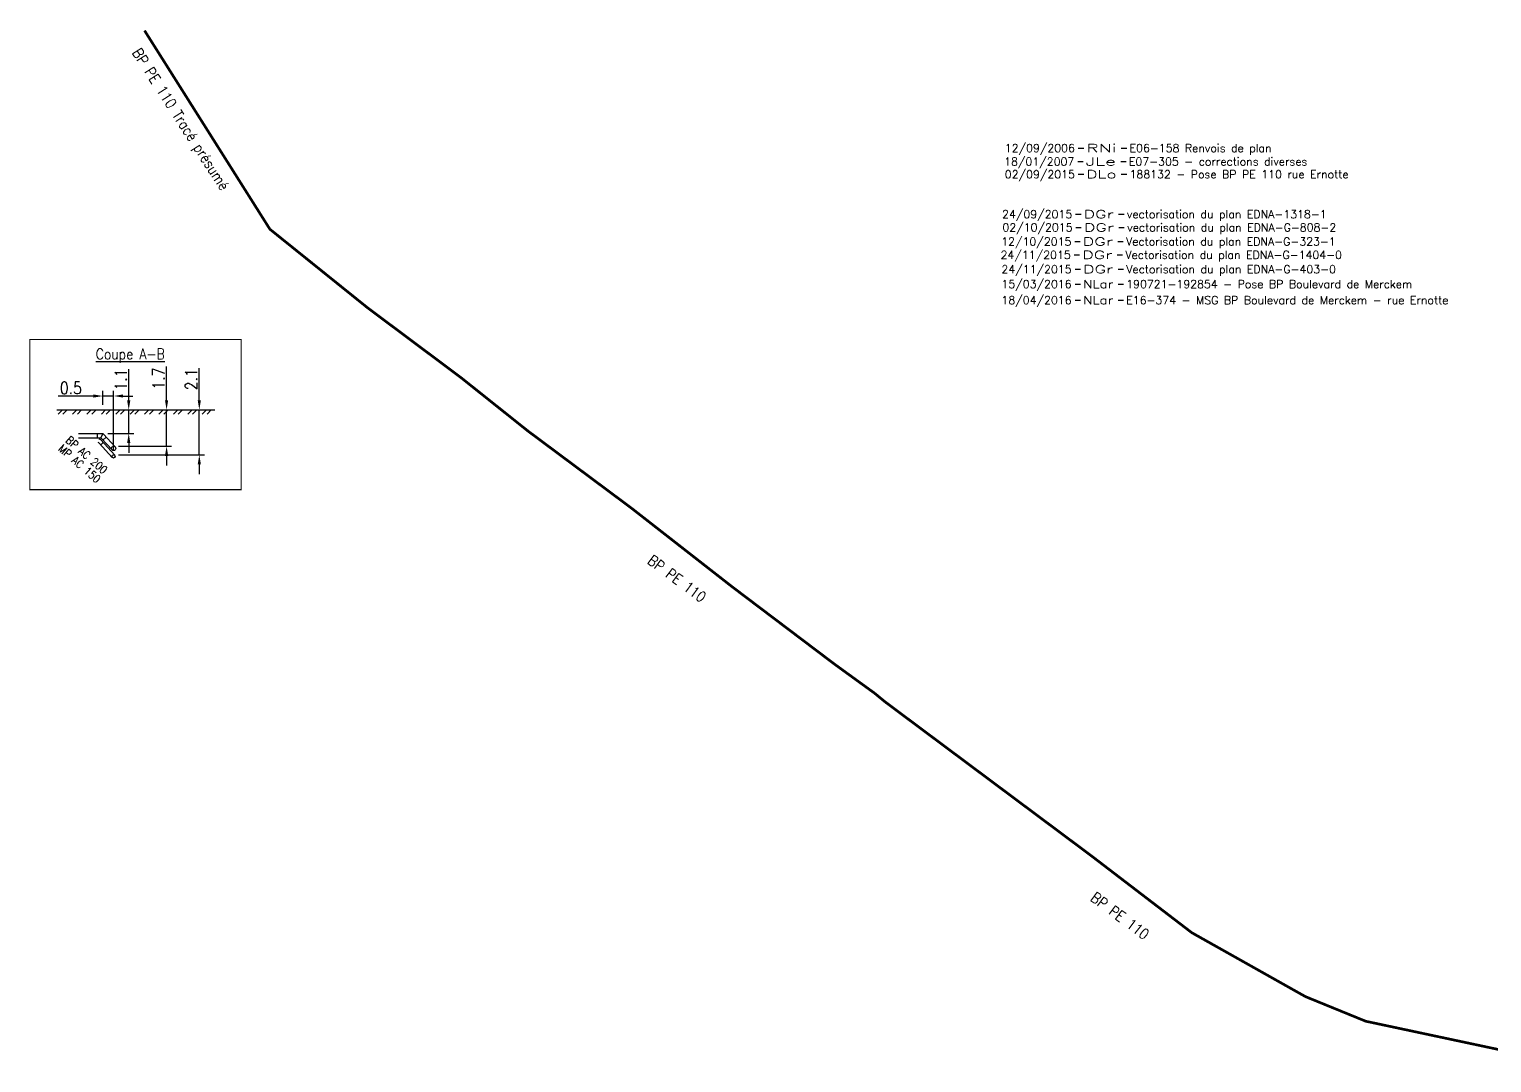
# Model space of a CAD drawing. Header units: millimetres. Extents: x 183997 to 185000, y 127999 to 129007.
# Drawn here: x 184419.8 to 184556.5, y 128903.5 to 129000.1 of the extents above; entities that cross this region are included whole.
import ezdxf
from ezdxf.enums import TextEntityAlignment as Align

# ---------------------------------------------------------------- set-up
doc = ezdxf.new("R2010")
doc.units = ezdxf.units.MM
doc.header["$PDMODE"] = 34
doc.linetypes.add('L_25_PE', pattern=[2000, 1000, 1000])
doc.layers.get('0').update_dxf_attribs({"linetype": 'CONTINUOUS'})
doc.layers.get('DEFPOINTS').update_dxf_attribs({"linetype": 'CONTINUOUS'})
doc.layers.add('L_150', color=1, linetype='CONTINUOUS')
doc.layers.add('L_900', color=7, linetype='CONTINUOUS')
doc.layers.add('L_910', color=7, linetype='CONTINUOUS', plot=False)
doc.styles.get("Standard").update_dxf_attribs({"font": 'romans.shx', "width": 0.85})
doc.dimstyles.get("Standard").update_dxf_attribs({"dimtxt": 1.5, "dimasz": 1.2, "dimexe": 0.625, "dimexo": 0.625, "dimgap": 0.25, "dimtad": 1, "dimdec": 1, "dimzin": 0, "dimdsep": 46, "dimtxsty": 'Standard', "dimcen": -0.5, "dimadec": 0, "dimazin": 0, "dimtfac": 1, "dimtdec": 1, "dimtmove": 0, "dimatfit": 3, "dimfxl": 0, "dimtolj": 1, "dimtzin": 0, "dimarcsym": 0})
pattern_1 = [(45, (-184344.266, -128919.843), (-13.4703842, 13.4703842), []), (45, (-184335.286, -128919.843), (-13.4703842, 13.4703842), [])]

# ---------------------------------------------------------------- blocks, each defined once
blk = doc.blocks.new('GIS_MODF')
at = {"color": 0, "linetype": 'Continuous', "flags": 128}
for points in [[(-2.26, -0.01), (-1.76, -0.01)], [(1.76, -0.01), (2.26, -0.01)]]:
    blk.add_lwpolyline(points, dxfattribs=at)
at = {"color": 0, "linetype": 'Continuous'}
blk.add_attdef('DATE', text='', height=0.75, dxfattribs=at).set_placement((-2.58, -0.39), align=Align.RIGHT)
at = {"color": 0, "linetype": 'Continuous', "width": 3.590909}
blk.add_attdef('USER', text='', height=0.75, dxfattribs=at).set_placement((-1.52, -0.39), (1.31, -0.39), align=Align.FIT)
at = {"color": 0, "linetype": 'Continuous'}
blk.add_attdef('DESC', (2.53, -0.39), '', height=0.75, dxfattribs=at)
blk = doc.blocks.new('*D816')
at = {"layer": 'DEFPOINTS', "color": 0, "linetype": 'Continuous', "transparency": 16777216}
for p in [(184429.11, 128964.52), (184426.69, 128962.32), (184429.11, 128962.32)]:
    blk.add_point(p, dxfattribs=at)
at = {"layer": 'L_900', "color": 0, "linetype": 'Continuous', "lineweight": -2, "transparency": 16777216}
for p, q in [((184429.11, 128965.42), (184429.11, 128968.34)), ((184429.11, 128962.32), (184429.11, 128964.52)), ((184427.16, 128962.32), (184429.58, 128962.32)), ((184429.11, 128961.42), (184429.11, 128960.52))]:
    blk.add_line(p, q, dxfattribs=at)
at = {"layer": 'L_900', "color": 0, "linetype": 'Continuous', "transparency": 16777216}
for points in [[(184428.96, 128965.42), (184429.26, 128965.42), (184429.11, 128964.52)], [(184428.96, 128961.42), (184429.26, 128961.42), (184429.11, 128962.32)]]:
    blk.add_solid(points, dxfattribs=at)
at = {"layer": 'L_900', "color": 0, "linetype": 'Continuous', "transparency": 16777216, "insert": (184428.36, 128967.35), "char_height": 1.125, "attachment_point": 5, "rotation": 90}
blk.add_mtext('\\A1;1.1', dxfattribs=at)
blk = doc.blocks.new('*D817')
at = {"layer": 'DEFPOINTS', "color": 0, "linetype": 'Continuous', "transparency": 16777216}
for p in [(184432.65, 128964.52), (184432.65, 128964.52), (184427.69, 128961.12)]:
    blk.add_point(p, dxfattribs=at)
at = {"layer": 'L_900', "color": 0, "linetype": 'Continuous', "lineweight": -2, "transparency": 16777216}
for p, q in [((184432.65, 128965.42), (184432.65, 128968.57)), ((184432.65, 128961.12), (184432.65, 128964.52)), ((184428.16, 128961.12), (184433.12, 128961.12)), ((184432.65, 128960.22), (184432.65, 128959.32))]:
    blk.add_line(p, q, dxfattribs=at)
at = {"layer": 'L_900', "color": 0, "linetype": 'Continuous', "transparency": 16777216}
for points in [[(184432.5, 128965.42), (184432.8, 128965.42), (184432.65, 128964.52)], [(184432.5, 128960.22), (184432.8, 128960.22), (184432.65, 128961.12)]]:
    blk.add_solid(points, dxfattribs=at)
at = {"layer": 'L_900', "color": 0, "linetype": 'Continuous', "transparency": 16777216, "insert": (184431.9, 128967.45), "char_height": 1.125, "attachment_point": 5, "rotation": 90}
blk.add_mtext('\\A1;1.7', dxfattribs=at)
blk = doc.blocks.new('*D981')
at = {"layer": 'DEFPOINTS', "color": 0, "linetype": 'Continuous', "transparency": 16777216}
for p in [(184426.69, 128965.82), (184426.69, 128964.52), (184427.69, 128960.32)]:
    blk.add_point(p, dxfattribs=at)
at = {"layer": 'L_900', "color": 0, "linetype": 'Continuous', "lineweight": -2, "transparency": 16777216}
for p, q in [((184425.79, 128965.82), (184422.51, 128965.82)), ((184426.69, 128964.99), (184426.69, 128966.29)), ((184427.69, 128965.82), (184426.69, 128965.82)), ((184427.69, 128960.79), (184427.69, 128966.29)), ((184428.59, 128965.82), (184429.49, 128965.82))]:
    blk.add_line(p, q, dxfattribs=at)
at = {"layer": 'L_900', "color": 0, "linetype": 'Continuous', "transparency": 16777216}
for points in [[(184425.79, 128965.97), (184425.79, 128965.67), (184426.69, 128965.82)], [(184428.59, 128965.97), (184428.59, 128965.67), (184427.69, 128965.82)]]:
    blk.add_solid(points, dxfattribs=at)
at = {"layer": 'L_900', "color": 0, "linetype": 'Continuous', "transparency": 16777216, "insert": (184423.7, 128966.57), "char_height": 1.125, "attachment_point": 5}
blk.add_mtext('\\A1;0.5', dxfattribs=at)
blk = doc.blocks.new('*D982')
at = {"layer": 'DEFPOINTS', "color": 0, "linetype": 'Continuous', "transparency": 16777216}
for p in [(184435.71, 128964.52), (184435.71, 128964.52), (184427.69, 128960.32)]:
    blk.add_point(p, dxfattribs=at)
at = {"layer": 'L_900', "color": 0, "linetype": 'Continuous', "lineweight": -2, "transparency": 16777216}
for p, q in [((184435.71, 128965.42), (184435.71, 128968.43)), ((184435.71, 128960.32), (184435.71, 128964.52)), ((184428.16, 128960.32), (184436.18, 128960.32)), ((184435.71, 128959.42), (184435.71, 128958.52))]:
    blk.add_line(p, q, dxfattribs=at)
at = {"layer": 'L_900', "color": 0, "linetype": 'Continuous', "transparency": 16777216}
for points in [[(184435.56, 128965.42), (184435.86, 128965.42), (184435.71, 128964.52)], [(184435.56, 128959.42), (184435.86, 128959.42), (184435.71, 128960.32)]]:
    blk.add_solid(points, dxfattribs=at)
at = {"layer": 'L_900', "color": 0, "linetype": 'Continuous', "transparency": 16777216, "insert": (184434.96, 128967.38), "char_height": 1.125, "attachment_point": 5, "rotation": 90}
blk.add_mtext('\\A1;2.1', dxfattribs=at)

msp = doc.modelspace()

# ---------------------------------------------------------------- hatches: boundary and pattern name
at = {"layer": 'L_900'}
h = msp.add_hatch(dxfattribs=at)
h.set_pattern_fill('ANSI32', color=256, scale=0.1)
h.set_pattern_definition([(45, (-184344.2663, -128919.8433), (-0.673519209, 0.673519209), []), (45, (-184343.8173, -128919.8433), (-0.673519209, 0.673519209), [])])
h.paths.add_polyline_path([(184437.17, 128964.52), (184422.39, 128964.52), (184422.39, 128964.12), (184437.17, 128964.12)])
at = {"layer": 'L_900', "ltscale": 0.1}
h = msp.add_hatch(dxfattribs=at)
h.set_pattern_fill('ANSI32', color=256, scale=2)
h.set_pattern_definition(pattern_1)
h.paths.add_polyline_path([(184427.49, 128960.92, 0.176329), (184427.54, 128960.8), (184427.55, 128960.78, 0.668179), (184427.89, 128960.92, 1)])
h = msp.add_hatch(dxfattribs=at)
h.set_pattern_fill('ANSI32', color=256, scale=2)
h.set_pattern_definition(pattern_1)
h.paths.add_polyline_path([(184427.54, 128960.17, 1), (184427.84, 128960.17, 1)])

# ---------------------------------------------------------------- linework, layer by layer
at = {"layer": 'L_150', "linetype": 'L_25_PE', "ltscale": 0.5, "flags": 128}
msp.add_lwpolyline([(184430.59, 129000, 0.25, 0.25, 0), (184442.31, 128981.42, 0.25, 0.25, 0), (184451.43, 128974.08, 0.25, 0.25, 0), (184460.16, 128967.55, 0.25, 0.25, 0), (184466.44, 128962.54, 0.25, 0.25, 0), (184476.1, 128955.34, 0.25, 0.25, 0), (184485.56, 128947.95, 0.25, 0.25, 0), (184495.12, 128940.72, 0.25, 0.25, 0), (184498.83, 128938.03, 0.25, 0.25, 0), (184499.84, 128937.2, 0.25, 0.25, 0), (184519.07, 128922.84, 0.25, 0.25, 0), (184528.5, 128915.62, 0.25, 0.25, 0), (184539.13, 128909.64, 0.25, 0.25, 0), (184544.76, 128907.34, 0.25, 0.25, 0), (184557.06, 128904.72, 0.25, 0.25, 0), (184567.96, 128903.58, 0.25, 0.25, 0), (184576.18, 128904.08, 0.25, 0.25, 0), (184577.68, 128904.26, 0.25, 0.25, 0), (184578.08, 128904.31, 0.25, 0.25, 0), (184578.82, 128904.78, 0.25, 0.25, 0), (184581.69, 128905.2, 0.25, 0.25, 0), (184584.28, 128908.74, 0.25, 0.25, 0), (184583.77, 128911.08, 0.25, 0.25, 0), (184584.67, 128911.28, 0.25, 0.25, 0), (184585.24, 128911.4, 0.25, 0.25, 0), (184587.68, 128911.93, 0.25, 0.25, 0), (184589.62, 128912.34, 0.25, 0.25, 0), (184590.26, 128912.48, 0.25, 0.25, 0), (184590.63, 128910.84, 0.25, 0.25, 0), (184590.71, 128910.16, 0.25, 0.25, 0), (184590.79, 128909.61, 0.25, 0.25, 0), (184590.79, 128909.61, 0.25, 0.25, 0), (184590.79, 128909.61, 0.25, 0.25, 0), (184591.45, 128909.25, 0.25, 0.25, 0), (184591.45, 128909.25, 0.25, 0.25, 0), (184591.45, 128909.25, 0.25, 0.25, 0), (184595.25, 128910, 0.25, 0.25, 0), (184612.07, 128912.63, 0.25, 0.25, 0), (184627.41, 128915.07, 0.25, 0.25, 0), (184642.44, 128917.45, 0.25, 0.25, 0), (184642.44, 128917.45, 0.25, 0.25, 0), (184642.44, 128917.45, 0.25, 0.25, 0), (184642.84, 128917.51, 0.25, 0.25, 0), (184645.41, 128915.43, 0.25, 0.25, 0), (184648.66, 128916.01, 0.25, 0.25, 0), (184651.77, 128916.57, 0.25, 0.25, 0), (184660.16, 128917.89, 0.25, 0.25, 0), (184663.15, 128918.38, 0.25, 0.25, 0), (184664.38, 128916.25, 0.25, 0.25, 0), (184671.41, 128917.35, 0.25, 0.25, 0), (184685.71, 128919.34, 0.25, 0.25, 0), (184699.24, 128921.58, 0.25, 0.25, 0), (184715.8, 128924.05, 0.25, 0.25, 0), (184722.25, 128925.08, 0.25, 0.25, 0), (184722.25, 128925.08, 0.25, 0.25, 0), (184722.25, 128925.08, 0.25, 0.25, 0), (184722.93, 128925.29, 0.25, 0.25, 0), (184747.62, 128929.13, 0.25, 0.25, 0), (184747.91, 128929.17, 0.25, 0.25, 0), (184752.24, 128929.76, 0.25, 0.25, 0), (184752.24, 128929.76, 0.25, 0.25, 0), (184752.24, 128929.76, 0.25, 0.25, 0), (184775.57, 128933.48, 0.25, 0.25, 0), (184782.6, 128934.08, 0.25, 0.25, 0), (184782.97, 128935.03, 0.25, 0.25, 0), (184784.36, 128935.19, 0.25, 0.25, 0), (184790.66, 128935.87, 0.25, 0.25, 0), (184792.12, 128936.03, 0.25, 0.25, 0), (184801.2, 128937.44, 0.25, 0.25, 0), (184805.37, 128938.03, 0.25, 0.25, 0), (184811.29, 128938.87, 0.25, 0.25, 0), (184818.35, 128939.97, 0.25, 0.25, 0), (184824.51, 128940.87, 0.25, 0.25, 0), (184831.22, 128941.93, 0.25, 0.25, 0), (184836.31, 128942.5, 0.25, 0.25, 0), (184837.91, 128942.68, 0, 0, 0)], format="xyseb", dxfattribs=at)
at = {"layer": 'L_900', "ltscale": 0.1, "const_width": 0.1}
msp.add_lwpolyline([(184419.86, 128971.1), (184439.63, 128971.1), (184439.63, 128957.06), (184419.86, 128957.06)], close=True, dxfattribs=at)
at = {"layer": 'L_900', "flags": 128}
msp.add_lwpolyline([(184422.39, 128964.52), (184437.17, 128964.52)], dxfattribs=at)
at = {"layer": 'L_900', "ltscale": 0.1, "flags": 128}
for points in [[(184424.42, 128962.32), (184426.6, 128962.32, -0.211621), (184426.75, 128962.26), (184427.83, 128961.07)], [(184424.42, 128961.92), (184426.41, 128961.92, -0.210276), (184426.56, 128961.86), (184427.55, 128960.78)], [(184426.21, 128961.49, -0.211621), (184426.36, 128961.42), (184427.57, 128960.08)], [(184427.8, 128960.28), (184426.49, 128961.72, 0.211621), (184426.35, 128961.78)]]:
    msp.add_lwpolyline(points, format="xyb", dxfattribs=at)
for points in [[(184426.2, 128961.92), (184426.2, 128961.92), (184426.2, 128962.32)], [(184426.68, 128962.31), (184426.49, 128961.91)], [(184426.7, 128961.7), (184427, 128961.98)], [(184426.5, 128961.26), (184426.5, 128961.26), (184426.72, 128961.47)]]:
    msp.add_lwpolyline(points, dxfattribs=at)
at = {"layer": 'L_900', "ltscale": 0.1}
for centre, radius in [((184427.69, 128960.92), 0.2), ((184427.69, 128960.17), 0.15)]:
    msp.add_circle(centre, radius, dxfattribs=at)

# ---------------------------------------------------------------- block references
at = {"layer": 'L_910'}
ref = msp.add_blockref('GIS_MODF', (184520.15, 128989.01), dxfattribs=at)
ref.add_attrib('DATE', '12/09/2006', dxfattribs={"layer": '0', "color": 0, "linetype": 'Continuous', "height": 0.75}).set_placement((184517.57, 128988.63), align=Align.RIGHT)
ref.add_attrib('USER', 'RNi', dxfattribs={"layer": '0', "color": 0, "linetype": 'Continuous', "height": 0.75, "width": 1.645833}).set_placement((184518.64, 128988.63), (184521.46, 128988.63), align=Align.FIT)
ref.add_attrib('DESC', 'E06-158 Renvois de plan ', (184522.68, 128988.63), dxfattribs={"layer": '0', "color": 0, "linetype": 'Continuous', "height": 0.75})
ref = msp.add_blockref('GIS_MODF', (184520.09, 128987.76), dxfattribs=at)
ref.add_attrib('DATE', '18/01/2007', dxfattribs={"layer": '0', "color": 0, "linetype": 'Continuous', "height": 0.75}).set_placement((184517.51, 128987.37), align=Align.RIGHT)
ref.add_attrib('USER', 'JLe', dxfattribs={"layer": '0', "color": 0, "linetype": 'Continuous', "height": 0.75, "width": 1.645833}).set_placement((184518.57, 128987.37), (184521.4, 128987.37), align=Align.FIT)
ref.add_attrib('DESC', 'E07-305 - corrections diverses', (184522.62, 128987.37), dxfattribs={"layer": '0', "color": 0, "linetype": 'Continuous', "height": 0.75})
ref = msp.add_blockref('GIS_MODF', (184520.15, 128986.57), dxfattribs=at)
ref.add_attrib('DATE', '02/09/2015', dxfattribs={"layer": '0', "color": 0, "linetype": 'Continuous', "height": 0.75}).set_placement((184517.57, 128986.18), align=Align.RIGHT)
ref.add_attrib('USER', 'DLo', dxfattribs={"layer": '0', "color": 0, "linetype": 'Continuous', "height": 0.75, "width": 1.462963}).set_placement((184518.64, 128986.18), (184521.46, 128986.18), align=Align.FIT)
ref.add_attrib('DESC', '188132 - Pose BP PE 110 rue Ernotte', (184522.68, 128986.18), dxfattribs={"layer": '0', "color": 0, "linetype": 'Continuous', "height": 0.75})
ref = msp.add_blockref('GIS_MODF', (184519.9, 128982.83), dxfattribs=at)
ref.add_attrib('DATE', '24/09/2015', dxfattribs={"layer": '0', "color": 0, "linetype": 'Continuous', "height": 0.75}).set_placement((184517.32, 128982.45), align=Align.RIGHT)
ref.add_attrib('USER', 'DGr', dxfattribs={"layer": '0', "color": 0, "linetype": 'Continuous', "height": 0.75, "width": 1.462963}).set_placement((184518.38, 128982.45), (184521.2, 128982.45), align=Align.FIT)
ref.add_attrib('DESC', 'vectorisation du plan EDNA-1318-1', (184522.43, 128982.45), dxfattribs={"layer": '0', "color": 0, "linetype": 'Continuous', "height": 0.75})
ref = msp.add_blockref('GIS_MODF', (184519.93, 128981.59), dxfattribs=at)
ref.add_attrib('DATE', '02/10/2015', dxfattribs={"layer": '0', "color": 0, "linetype": 'Continuous', "height": 0.75}).set_placement((184517.35, 128981.21), align=Align.RIGHT)
ref.add_attrib('USER', 'DGr', dxfattribs={"layer": '0', "color": 0, "linetype": 'Continuous', "height": 0.75, "width": 1.462963}).set_placement((184518.41, 128981.21), (184521.23, 128981.21), align=Align.FIT)
ref.add_attrib('DESC', 'vectorisation du plan EDNA-G-808-2', (184522.46, 128981.21), dxfattribs={"layer": '0', "color": 0, "linetype": 'Continuous', "height": 0.75})
ref = msp.add_blockref('GIS_MODF', (184519.82, 128980.28), dxfattribs=at)
ref.add_attrib('DATE', '12/10/2015', dxfattribs={"layer": '0', "color": 0, "linetype": 'Continuous', "height": 0.75}).set_placement((184517.24, 128979.89), align=Align.RIGHT)
ref.add_attrib('USER', 'DGr', dxfattribs={"layer": '0', "color": 0, "linetype": 'Continuous', "height": 0.75, "width": 1.462963}).set_placement((184518.3, 128979.89), (184521.13, 128979.89), align=Align.FIT)
ref.add_attrib('DESC', 'Vectorisation du plan EDNA-G-323-1', (184522.35, 128979.89), dxfattribs={"layer": '0', "color": 0, "linetype": 'Continuous', "height": 0.75})
ref = msp.add_blockref('GIS_MODF', (184519.76, 128979.02), dxfattribs=at)
ref.add_attrib('DATE', '24/11/2015', dxfattribs={"layer": '0', "color": 0, "linetype": 'Continuous', "height": 0.75}).set_placement((184517.18, 128978.64), align=Align.RIGHT)
ref.add_attrib('USER', 'DGr', dxfattribs={"layer": '0', "color": 0, "linetype": 'Continuous', "height": 0.75, "width": 1.462963}).set_placement((184518.25, 128978.64), (184521.07, 128978.64), align=Align.FIT)
ref.add_attrib('DESC', 'Vectorisation du plan EDNA-G-1404-0', (184522.29, 128978.64), dxfattribs={"layer": '0', "color": 0, "linetype": 'Continuous', "height": 0.75})
ref = msp.add_blockref('GIS_MODF', (184519.84, 128977.68), dxfattribs=at)
ref.add_attrib('DATE', '24/11/2015', dxfattribs={"layer": '0', "color": 0, "linetype": 'Continuous', "height": 0.75}).set_placement((184517.26, 128977.3), align=Align.RIGHT)
ref.add_attrib('USER', 'DGr', dxfattribs={"layer": '0', "color": 0, "linetype": 'Continuous', "height": 0.75, "width": 1.462963}).set_placement((184518.33, 128977.3), (184521.15, 128977.3), align=Align.FIT)
ref.add_attrib('DESC', 'Vectorisation du plan EDNA-G-403-0', (184522.37, 128977.3), dxfattribs={"layer": '0', "color": 0, "linetype": 'Continuous', "height": 0.75})
ref = msp.add_blockref('GIS_MODF', (184519.84, 128976.3), dxfattribs=at)
ref.add_attrib('DATE', '15/03/2016', dxfattribs={"layer": '0', "color": 0, "linetype": 'Continuous', "height": 0.75}).set_placement((184517.26, 128975.91), align=Align.RIGHT)
ref.add_attrib('USER', 'NLar', dxfattribs={"layer": '0', "color": 0, "linetype": 'Continuous', "height": 0.75, "width": 1.128571}).set_placement((184518.33, 128975.91), (184521.15, 128975.91), align=Align.FIT)
ref.add_attrib('DESC', '190721-192854 - Pose BP Boulevard de Merckem', (184522.37, 128975.91), dxfattribs={"layer": '0', "color": 0, "linetype": 'Continuous', "height": 0.75})
ref = msp.add_blockref('GIS_MODF', (184519.84, 128974.8), dxfattribs=at)
ref.add_attrib('DATE', '18/04/2016', dxfattribs={"layer": '0', "color": 0, "linetype": 'Continuous', "height": 0.75}).set_placement((184517.26, 128974.41), align=Align.RIGHT)
ref.add_attrib('USER', 'NLar', dxfattribs={"layer": '0', "color": 0, "linetype": 'Continuous', "height": 0.75, "width": 1.128571}).set_placement((184518.33, 128974.41), (184521.15, 128974.41), align=Align.FIT)
ref.add_attrib('DESC', 'E16-374 - MSG BP Boulevard de Merckem - rue Ernotte', (184522.37, 128974.41), dxfattribs={"layer": '0', "color": 0, "linetype": 'Continuous', "height": 0.75})

# ---------------------------------------------------------------- texts
at = {"layer": 'L_150', "linetype": 'Continuous', "width": 0.85}
for s, rotation, p in [('BP PE 110 Tracé présumé', 302.7672, (184433.85, 128991.62)), ('BP PE 110', 323.3405, (184480.37, 128948.74)), ('BP PE 110', 323.3405, (184521.79, 128917.2))]:
    msp.add_text(s, height=1, rotation=rotation, dxfattribs=at).set_placement(p, align=Align.MIDDLE)
at = {"layer": 'L_900', "linetype": 'Continuous', "width": 0.85}
for s, p in [('BP AC 200', (184425.17, 128960.31)), ('MP AC 150', (184424.51, 128959.48))]:
    msp.add_text(s, height=0.75, rotation=318.862, dxfattribs=at).set_placement(p, align=Align.MIDDLE)
at = {"layer": 'L_900', "ltscale": 0.5, "insert": (184426.03, 128970.25), "char_height": 1, "attachment_point": 1}
msp.add_mtext_dynamic_manual_height_columns('{\\LCoupe A-B}', width=10.9942, gutter_width=5, heights=[0], dxfattribs=at)

# ---------------------------------------------------------------- dimensions: what is measured, and where the dimension line sits
at = {"layer": 'L_900', "linetype": 'Continuous'}
for base, p1, p2, angle, text, picture, middle in [((184429.11, 128962.32), (184429.11, 128964.52), (184426.69, 128962.32), 90, '1.1', '*D816', (184429.11, 128967.35)), ((184432.65, 128964.52), (184427.69, 128961.12), (184432.65, 128964.52), 270, '1.7', '*D817', (184432.65, 128967.45)), ((184435.71, 128964.52), (184427.69, 128960.32), (184435.71, 128964.52), 270, '2.1', '*D982', (184435.71, 128967.38))]:
    dim = msp.add_linear_dim(base=base, p1=p1, p2=p2, angle=angle, text=text, dimstyle='Standard', override={"dimscale": 0.75, "dimatfit": 0}, dxfattribs=at)
    dim.commit()
    dim.dimension.update_dxf_attribs({"geometry": picture, "text_midpoint": middle, "dimtype": 160})
dim = msp.add_linear_dim(base=(184426.69, 128965.82), p1=(184427.69, 128960.32), p2=(184426.69, 128964.52), text='0.5', dimstyle='Standard', override={"dimscale": 0.75, "dimatfit": 0}, dxfattribs=at)
dim.commit()
dim.dimension.update_dxf_attribs({"geometry": '*D981', "text_midpoint": (184423.7, 128965.82), "dimtype": 160})

doc.saveas('drawing.dxf')
